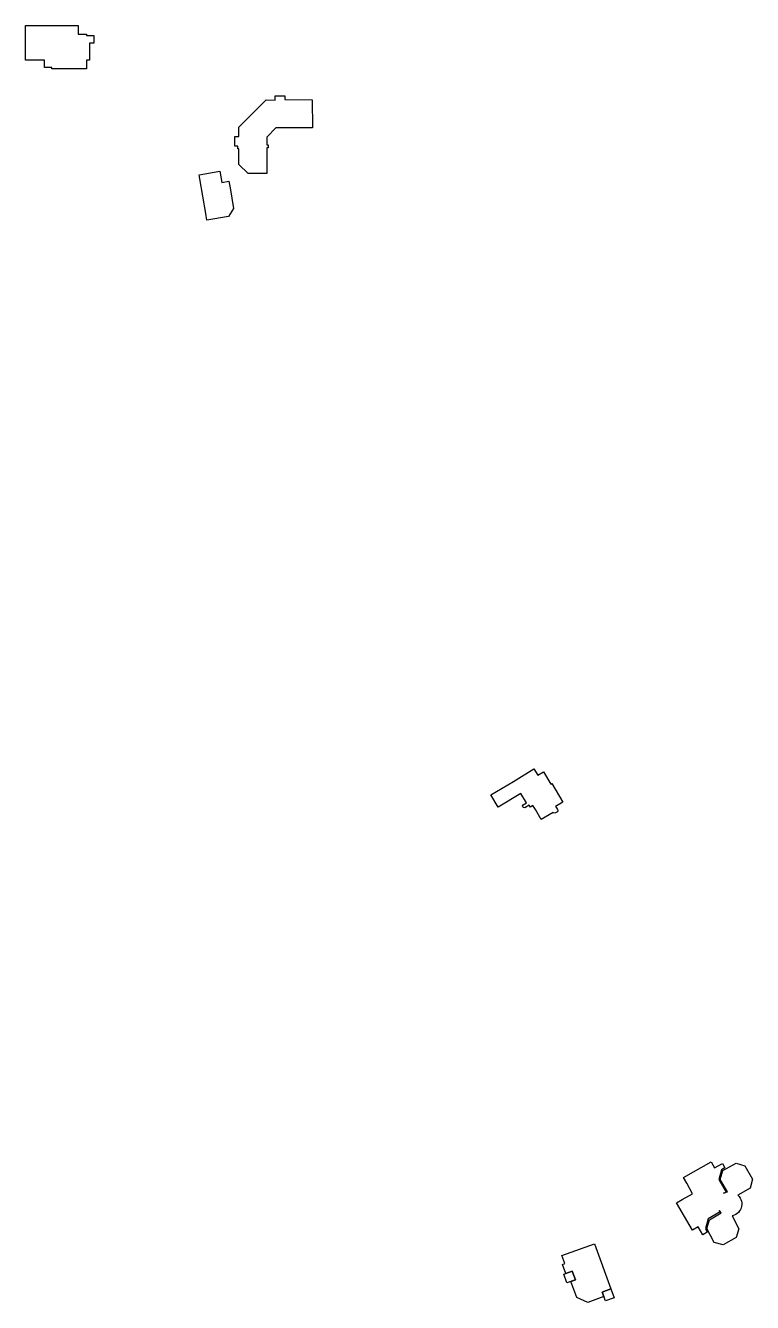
# Model space of a CAD drawing. Header units: inches. Extents: x 115440 to 116078, y 150567 to 151688.
import ezdxf

# ---------------------------------------------------------------- set-up
doc = ezdxf.new("R2010")
doc.units = ezdxf.units.IN
doc.header["$MEASUREMENT"] = 0
doc.layers.add('Canteen', color=7, linetype='Continuous')

msp = doc.modelspace()

# ---------------------------------------------------------------- linework, layer by layer
at = {"layer": 'Canteen'}
for points in [[(115486.1, 151688.3), (115486.1, 151680.8), (115493.6, 151680.8), (115493.6, 151679.6), (115499.9, 151679.6), (115499.9, 151672.8), (115496.1, 151672.8), (115496.1, 151657.8), (115493.6, 151657.8), (115493.6, 151650.3), (115463.1, 151650.3), (115463.1, 151651.5), (115456.8, 151651.5), (115456.8, 151657.8), (115440, 151657.8), (115440, 151688.3)], [(115691.7, 151623), (115691.8, 151598.4), (115667.7, 151598.4), (115659.8, 151598.4), (115651.9, 151590.2), (115651.9, 151583.7), (115653.1, 151583.7), (115653, 151581), (115651.9, 151581), (115651.9, 151558.4), (115635.3, 151558.4), (115627.3, 151566.4), (115627.3, 151580.1), (115626.4, 151580.1), (115626.4, 151582.4), (115623.7, 151582.4), (115623.7, 151591), (115627.3, 151591), (115627.2, 151599), (115651.2, 151623), (115659.1, 151622.9), (115659.1, 151626.7), (115667.7, 151626.6), (115667.7, 151623.3)], [(115610.7, 151560.5), (115612.4, 151550.6), (115618.4, 151551.7), (115619.6, 151545.8), (115622.7, 151527.6), (115618.3, 151520.7), (115599.3, 151517.5), (115598.4, 151523.3), (115593.1, 151553.6), (115592.5, 151557.2)], [(115886.2, 151035.7), (115889.7, 151030.2), (115894.6, 151033.1), (115901.1, 151022.5), (115902, 151023), (115911.6, 151006.6), (115905.3, 151002.7), (115906, 151001.6), (115906.9, 151000), (115907.3, 150999.4), (115906.9, 150998), (115905.3, 150997.1), (115903.5, 150997), (115903.1, 150997.6), (115892.6, 150991.4), (115887.6, 151000), (115885.4, 151003.7), (115883.2, 151002.3), (115882.2, 151004), (115878.2, 151001.5), (115877.1, 151001.8), (115876.4, 151002.4), (115876.2, 151003.3), (115876.8, 151004.2), (115879.6, 151006), (115874.8, 151014.2), (115854.8, 151002.2), (115848.4, 151012.9), (115868.4, 151024.8)], [(116049.7, 150646.9), (116048.8, 150648.2), (116049.7, 150646.9), (116049.7, 150646.9), (116039.2, 150640.7), (116036.7, 150632.3), (116038.2, 150629.1), (116034.4, 150626.9), (116030.5, 150633.8), (116025.3, 150630.8), (116011.4, 150655), (116016.3, 150657.8), (116025.4, 150662.7), (116020.3, 150672.1), (116017.5, 150677), (116041.8, 150690.7), (116044.8, 150685.5), (116051.7, 150689.4), (116053.9, 150685.5), (116051, 150683.9), (116048.6, 150675.2), (116054.9, 150664.2), (116055.8, 150664.4), (116056.1, 150664.4), (116049.8, 150675.3), (116052, 150683.1), (116063.7, 150689.6), (116071.4, 150687.4), (116078, 150675.5), (116076, 150667.8), (116065.3, 150661.6), (116066.5, 150660.3), (116067.3, 150659), (116067.9, 150657.7), (116068.3, 150656.2), (116068.6, 150654.8), (116068.6, 150653.3), (116068.4, 150651.8), (116068, 150650.3), (116067.4, 150649), (116066.6, 150647.7), (116065.7, 150646.5), (116064.5, 150645.5), (116063.3, 150644.7), (116062, 150644), (116060.6, 150643.5), (116060.1, 150643.4), (116066.1, 150632.1), (116063.6, 150624.5), (116052.4, 150618.1), (116044.5, 150620), (116038, 150632.4), (116040.2, 150639.9), (116050.6, 150646)], [(116052.7, 150663.3), (116054.4, 150664), (116053, 150663.4)], [(115918.7, 150585.9), (115922.6, 150587.4), (115919.9, 150595), (115914.2, 150592.9), (115911.4, 150600.8), (115913.3, 150601.5), (115910.7, 150608.7), (115939.5, 150619), (115953.8, 150579.3), (115946.2, 150576.5), (115947.6, 150572.6), (115933.5, 150567.4), (115923.9, 150571.9)], [(115915.1, 150584.7), (115912.4, 150592.3), (115914.2, 150592.9), (115919.9, 150595), (115922.6, 150587.4)], [(115953.8, 150579.3), (115956.6, 150571.5), (115949.1, 150568.8), (115947.6, 150572.6), (115946.2, 150576.5)]]:
    msp.add_lwpolyline(points, close=True, dxfattribs=at)

doc.saveas('drawing.dxf')
